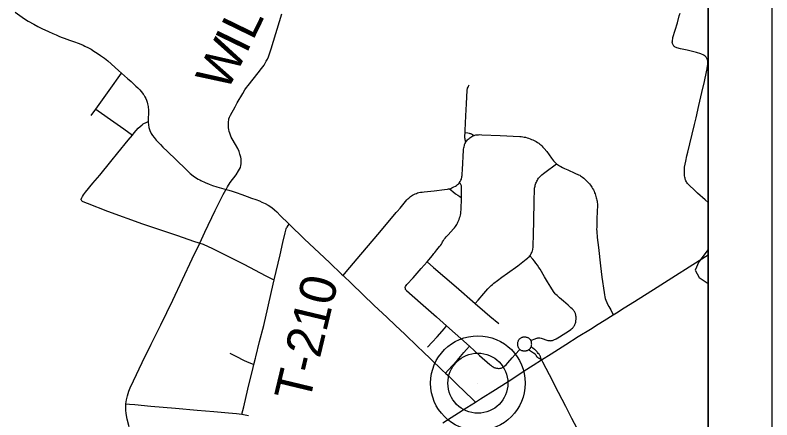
# Model space of a CAD drawing. Extents: x 0 to 41.6, y 0 to 22.
# Drawn here: x 7.81 to 9, y 16.576 to 17.212 of the extents above; entities that cross this region are included whole.
import ezdxf

# ---------------------------------------------------------------- set-up
doc = ezdxf.new("R2010")
doc.units = 0
for name, color, linetype in [('BR_P_Brg_Centerline', 7, 'Continuous'), ('BR_P_Sub_Deep_Object', 7, 'Continuous'), ('BR_P_Sub_Foot_Object', 7, 'Continuous'), ('BR_P_Sub_Object', 7, 'Continuous'), ('GM_X_Corporation', 7, 'Continuous'), ('GM_X_County_Road', 7, 'Continuous'), ('GM_X_Township_Road', 7, 'Continuous'), ('GM_X_Unincorporated', 7, 'Continuous'), ('GM_X_US_Route', 7, 'Continuous'), ('PF_X_Ground_Line', 7, 'Continuous')]:
    doc.layers.add(name, color=color, linetype=linetype)

msp = doc.modelspace()

# ---------------------------------------------------------------- linework, layer by layer
at = {"layer": 'BR_P_Brg_Centerline'}
msp.add_line((8.5378, 16.6338), (8.5378, 16.6338), dxfattribs=at)
at = {"layer": 'BR_P_Sub_Object'}
for p, q in [((9, 21), (9, 14)), ((8.9, 20.9), (8.9, 14.1))]:
    msp.add_line(p, q, dxfattribs=at)
at = {"layer": 'GM_X_Corporation'}
msp.add_lwpolyline([(8.9, 14.1), (8.9, 17.5891)], dxfattribs=at)
at = {"layer": 'GM_X_County_Road'}
for points in [[(8.1419, 16.9379), (8.1443, 16.9422), (8.1484, 16.9488), (8.1576, 16.9611), (8.1616, 16.9672), (8.1644, 16.9727), (8.1652, 16.9754), (8.1657, 16.9784), (8.1658, 16.9811), (8.1657, 16.9836), (8.1654, 16.9862), (8.1649, 16.9889), (8.1637, 16.9936), (8.1624, 16.9976), (8.1602, 17.0026), (8.1569, 17.0085), (8.1515, 17.0176), (8.1501, 17.0204), (8.1488, 17.0233), (8.1477, 17.0265), (8.1469, 17.0293), (8.1463, 17.0322), (8.1459, 17.0348), (8.1457, 17.0372), (8.1456, 17.0399), (8.1457, 17.0424), (8.1459, 17.0449), (8.1461, 17.0467), (8.1465, 17.0487), (8.1474, 17.0517), (8.1487, 17.0547), (8.156, 17.0677), (8.1596, 17.0742), (8.1681, 17.0889), (8.1715, 17.0946), (8.1739, 17.0983), (8.1764, 17.1013), (8.1925, 17.1214), (8.1976, 17.1278), (8.2016, 17.1334), (8.2051, 17.1394), (8.207, 17.1429), (8.2085, 17.1463), (8.2129, 17.1591), (8.2296, 17.2139)], [(8.1004, 16.8539), (8.1084, 16.8712), (8.1245, 16.9049), (8.1374, 16.9299), (8.1416, 16.9374), (8.1419, 16.9379)], [(7.9844, 16.6011), (7.9848, 16.6045), (7.9853, 16.6078), (7.9867, 16.6139), (7.989, 16.621), (7.9911, 16.6262), (7.9961, 16.6375), (8.0101, 16.6665), (8.0242, 16.6952), (8.0392, 16.7254), (8.0581, 16.7644), (8.0888, 16.829), (8.1004, 16.8539)], [(7.9894, 16.5654), (7.9865, 16.5774), (7.9848, 16.5859), (7.9842, 16.5914), (7.9842, 16.595), (7.9842, 16.5975), (7.9844, 16.6011)]]:
    msp.add_lwpolyline(points, dxfattribs=at)
at = {"layer": 'GM_X_Township_Road'}
for p, q in [((7.93, 17.0541), (7.9372, 17.0642)), ((8.4887, 16.7236), (8.5245, 16.6917)), ((8.1669, 16.5849), (8.1772, 16.5831))]:
    msp.add_line(p, q, dxfattribs=at)
for points in [[(7.8103, 17.2162), (7.8249, 17.2061), (7.831, 17.2024), (7.8394, 17.1974), (7.8459, 17.1941), (7.8523, 17.1908), (7.8626, 17.1859), (7.8695, 17.1829), (7.8748, 17.1806), (7.88, 17.1784), (7.8841, 17.1769), (7.8876, 17.1756), (7.8915, 17.1741), (7.8956, 17.1726), (7.9002, 17.171), (7.9038, 17.1698), (7.9093, 17.1678), (7.9137, 17.1661), (7.9174, 17.1645), (7.92, 17.1633), (7.9256, 17.1604), (7.9297, 17.1581), (7.9342, 17.1554), (7.9394, 17.1522), (7.9447, 17.1486), (7.9507, 17.1441), (7.9558, 17.1398), (7.9728, 17.1247), (7.9775, 17.1205)], [(8.9, 16.9177), (8.8953, 16.9217), (8.8831, 16.9322), (8.8776, 16.9372), (8.8705, 16.9441), (8.8673, 16.9475), (8.8663, 16.9487), (8.8656, 16.9498), (8.865, 16.9513), (8.8644, 16.9529), (8.8639, 16.9543), (8.8636, 16.9557), (8.8632, 16.9575), (8.8628, 16.9595), (8.8626, 16.9615), (8.8626, 16.9644), (8.8626, 16.9693), (8.8627, 16.9711), (8.8629, 16.9731), (8.8645, 16.9822), (8.8664, 16.9907), (8.8677, 16.9967), (8.871, 17.0098), (8.8784, 17.04), (8.8808, 17.0505), (8.8852, 17.0697), (8.8884, 17.0835), (8.8899, 17.0902), (8.894, 17.1078), (8.8971, 17.1226), (8.8981, 17.1275), (8.8989, 17.1325), (8.8991, 17.1338), (8.8991, 17.1349), (8.8993, 17.1385), (8.8992, 17.14), (8.8989, 17.1416), (8.8985, 17.1427), (8.898, 17.1437), (8.8974, 17.1447), (8.8966, 17.1458), (8.8958, 17.1467), (8.8949, 17.1476), (8.8938, 17.1484), (8.8928, 17.149), (8.8881, 17.151), (8.8814, 17.1532), (8.8754, 17.1548), (8.8666, 17.1568), (8.8563, 17.159), (8.8508, 17.1604), (8.8493, 17.161), (8.8482, 17.1616), (8.847, 17.1625), (8.8461, 17.1633), (8.8454, 17.1641), (8.8447, 17.165), (8.8443, 17.166), (8.8439, 17.167), (8.8437, 17.168), (8.8435, 17.1692), (8.8436, 17.1709), (8.8438, 17.1727), (8.8441, 17.1747), (8.8445, 17.1767), (8.8481, 17.1882), (8.8514, 17.1995), (8.8544, 17.2105), (8.8556, 17.215)], [(7.9372, 17.0642), (7.9399, 17.0679), (7.9583, 17.0935), (7.9775, 17.1205)], [(7.9775, 17.1205), (7.9868, 17.1123), (7.9896, 17.11), (7.9925, 17.1074), (7.997, 17.1033), (8.0002, 17.1004), (8.0034, 17.0974), (8.0047, 17.0961), (8.0064, 17.0943), (8.0085, 17.0919), (8.0104, 17.0894), (8.0114, 17.0879), (8.0125, 17.0864), (8.014, 17.0837), (8.0155, 17.0809), (8.0167, 17.0782), (8.0178, 17.0752), (8.0186, 17.0725), (8.0195, 17.0681), (8.02, 17.062), (8.0199, 17.0559), (8.0196, 17.0514), (8.0195, 17.0475), (8.0196, 17.0448)], [(8.5176, 17.027), (8.5178, 17.0304), (8.5191, 17.0534), (8.52, 17.0724), (8.5205, 17.0836), (8.521, 17.0934), (8.5212, 17.0949), (8.5214, 17.0961), (8.5217, 17.0972), (8.5223, 17.0987), (8.5229, 17.1), (8.5243, 17.1025)], [(7.9372, 17.0642), (7.9407, 17.0617), (7.9654, 17.0441), (7.9809, 17.033), (7.9948, 17.0234)], [(7.9948, 17.0234), (7.9974, 17.0267), (8.0039, 17.0341), (8.0069, 17.037), (8.01, 17.0396), (8.0118, 17.0409), (8.0136, 17.0419), (8.0153, 17.0427), (8.0172, 17.0437), (8.0196, 17.0448)], [(8.0196, 17.0448), (8.0196, 17.0438), (8.0198, 17.0396), (8.0206, 17.0352), (8.0221, 17.0306), (8.0243, 17.026), (8.0264, 17.0225), (8.0287, 17.0194), (8.032, 17.0156), (8.0342, 17.0131), (8.0387, 17.0084), (8.0427, 17.0045), (8.0498, 16.9975), (8.0632, 16.9846), (8.0793, 16.9691), (8.0857, 16.9633), (8.0904, 16.9594), (8.0939, 16.9569), (8.0981, 16.9543), (8.1008, 16.9529), (8.1024, 16.9521), (8.1092, 16.949), (8.1153, 16.9465), (8.1208, 16.9444), (8.1275, 16.9423), (8.1349, 16.94), (8.1419, 16.9379)], [(8.5187, 17.0121), (8.5179, 17.0161), (8.5176, 17.0176), (8.5173, 17.0189), (8.5172, 17.0206), (8.5173, 17.0224), (8.5176, 17.027)], [(8.531, 17.0227), (8.5295, 17.0239), (8.5288, 17.0244), (8.528, 17.0248), (8.5271, 17.0252), (8.5258, 17.0256), (8.5245, 17.0259), (8.5219, 17.0263), (8.5176, 17.027)], [(7.9142, 16.9215), (7.9141, 16.9226), (7.9142, 16.9234), (7.9144, 16.924), (7.9149, 16.925), (7.916, 16.927), (7.9176, 16.9295), (7.9209, 16.934), (7.9325, 16.9477), (7.9436, 16.9606), (7.9607, 16.9817), (7.9719, 16.9957), (7.988, 17.0152), (7.9948, 17.0234)], [(8.5187, 17.0121), (8.5195, 17.0133), (8.5204, 17.0146), (8.5215, 17.0158), (8.5225, 17.0169), (8.524, 17.0182), (8.5254, 17.0193), (8.5267, 17.0203), (8.5284, 17.0214), (8.5296, 17.0221), (8.531, 17.0227)], [(8.531, 17.0227), (8.5318, 17.023), (8.5332, 17.0234), (8.5347, 17.0237), (8.536, 17.0238), (8.5373, 17.0239), (8.539, 17.024), (8.541, 17.0241), (8.5441, 17.024), (8.5726, 17.0226), (8.6037, 17.0213), (8.6061, 17.0211), (8.6086, 17.0208), (8.6106, 17.0204), (8.6129, 17.02), (8.6152, 17.0193), (8.6176, 17.0186), (8.6198, 17.0177), (8.6222, 17.0167), (8.6244, 17.0158), (8.6273, 17.0143), (8.6293, 17.0132), (8.6315, 17.0118), (8.6334, 17.0105), (8.6351, 17.0092), (8.6367, 17.0079), (8.6383, 17.0063), (8.6401, 17.0045), (8.6421, 17.0023), (8.646, 16.9974), (8.6533, 16.9874), (8.6568, 16.983), (8.6583, 16.9814), (8.6599, 16.9799), (8.6615, 16.9784)], [(8.5089, 16.949), (8.5098, 16.9503), (8.5106, 16.9516), (8.5112, 16.9528), (8.5118, 16.9542), (8.5122, 16.9556), (8.5125, 16.9568), (8.5128, 16.9582), (8.5131, 16.9601), (8.5133, 16.9621), (8.5135, 16.9691), (8.5153, 16.9995), (8.5154, 17.0015), (8.5157, 17.0032), (8.5161, 17.005), (8.5165, 17.0069), (8.517, 17.0084), (8.5175, 17.0098), (8.5181, 17.011), (8.5187, 17.0121)], [(8.6195, 16.8339), (8.6203, 16.8349), (8.6211, 16.8362), (8.6218, 16.8375), (8.6225, 16.8389), (8.6231, 16.8405), (8.6236, 16.8418), (8.624, 16.8435), (8.6243, 16.8449), (8.6246, 16.8467), (8.6248, 16.8486), (8.6253, 16.8684), (8.6257, 16.8876), (8.6264, 16.9205), (8.6268, 16.9372), (8.6269, 16.9388), (8.627, 16.9402), (8.6273, 16.9416), (8.6276, 16.9433), (8.6279, 16.9446), (8.6285, 16.9465), (8.6291, 16.9481), (8.6297, 16.9496), (8.6304, 16.951), (8.6313, 16.9526), (8.6323, 16.9541), (8.6333, 16.9555), (8.6342, 16.9566), (8.6354, 16.9579), (8.6368, 16.9593), (8.6386, 16.9608), (8.6411, 16.9629), (8.6495, 16.9692), (8.6549, 16.9733), (8.6615, 16.9784)], [(8.6615, 16.9784), (8.6632, 16.9771), (8.6646, 16.9762), (8.6663, 16.9751), (8.6682, 16.974), (8.6707, 16.9726), (8.6739, 16.9711), (8.679, 16.9688), (8.6904, 16.9638), (8.6961, 16.9611), (8.6979, 16.9602), (8.6992, 16.9595), (8.7006, 16.9585), (8.7024, 16.9572), (8.7043, 16.9556), (8.7086, 16.9518), (8.7103, 16.9501), (8.7119, 16.9483), (8.7133, 16.9467), (8.7148, 16.9449), (8.7159, 16.9432), (8.7171, 16.9414), (8.7182, 16.9394), (8.7194, 16.9372), (8.7204, 16.9351), (8.7213, 16.9329), (8.722, 16.9311), (8.7228, 16.929), (8.7235, 16.9269), (8.724, 16.925), (8.7245, 16.9232), (8.7249, 16.9213), (8.7252, 16.9196), (8.7254, 16.9177), (8.7256, 16.9157), (8.7257, 16.9135), (8.725, 16.8924), (8.7246, 16.8788), (8.7245, 16.8754), (8.7246, 16.8719), (8.7254, 16.8627), (8.7272, 16.8466), (8.7307, 16.8183), (8.7329, 16.8004), (8.7361, 16.7764), (8.7367, 16.7726), (8.7374, 16.7692), (8.738, 16.7668), (8.7389, 16.7641), (8.7403, 16.7606), (8.7416, 16.7579), (8.7435, 16.7544), (8.7466, 16.7487), (8.7507, 16.7413)], [(8.4932, 16.9391), (8.4952, 16.9397), (8.497, 16.9405), (8.5, 16.9419), (8.5024, 16.9433), (8.504, 16.9443), (8.5059, 16.9457), (8.5073, 16.947), (8.5081, 16.948), (8.5089, 16.949)], [(8.5119, 16.9251), (8.5122, 16.9387), (8.5123, 16.9404), (8.5122, 16.9419), (8.5121, 16.9429), (8.5119, 16.9436), (8.5116, 16.9445), (8.5112, 16.9453), (8.5104, 16.9468), (8.5089, 16.949)], [(8.1419, 16.9379), (8.1461, 16.9368), (8.1516, 16.9351), (8.158, 16.9331), (8.1669, 16.93), (8.1752, 16.927), (8.1818, 16.9246), (8.1885, 16.9223), (8.1946, 16.9199), (8.1983, 16.9183), (8.2035, 16.9159), (8.2082, 16.9132), (8.2136, 16.9096), (8.218, 16.906), (8.2215, 16.9028), (8.2276, 16.8968), (8.2402, 16.8844), (8.241, 16.8836)], [(8.3258, 16.8029), (8.3305, 16.8085), (8.3537, 16.8361), (8.3836, 16.8711), (8.4041, 16.8953), (8.4072, 16.8993), (8.4093, 16.9016), (8.41, 16.9026), (8.4109, 16.9034), (8.4154, 16.9086), (8.4261, 16.9215), (8.4276, 16.9231), (8.4292, 16.9246), (8.4306, 16.9259), (8.432, 16.927), (8.4335, 16.9281), (8.4351, 16.9291), (8.4369, 16.93), (8.439, 16.931), (8.4411, 16.9318), (8.4431, 16.9325), (8.445, 16.933), (8.4474, 16.9336), (8.4501, 16.934), (8.4535, 16.9344), (8.469, 16.9361), (8.4854, 16.9379), (8.4899, 16.9385), (8.4917, 16.9388), (8.4932, 16.9391)], [(8.4932, 16.9391), (8.4983, 16.9349), (8.5027, 16.9314), (8.5064, 16.9288), (8.5095, 16.9267), (8.5119, 16.9251)], [(7.9142, 16.9215), (7.9146, 16.9208), (7.9151, 16.9202), (7.9157, 16.9197), (7.9165, 16.9192), (7.9234, 16.9164), (7.9557, 16.904), (8.0106, 16.8842), (8.0641, 16.866), (8.0924, 16.8564), (8.0976, 16.8547), (8.1004, 16.8539)], [(8.458, 16.8244), (8.4666, 16.8345), (8.4688, 16.8374), (8.4701, 16.8392), (8.4716, 16.8412), (8.473, 16.843), (8.4777, 16.8484), (8.4791, 16.8502), (8.4804, 16.8522), (8.4815, 16.8542), (8.4824, 16.856), (8.4836, 16.858), (8.4849, 16.8598), (8.4864, 16.8617), (8.488, 16.8636), (8.491, 16.8668), (8.4996, 16.8762), (8.5011, 16.8779), (8.5024, 16.8797), (8.5046, 16.8831), (8.5057, 16.8853), (8.5065, 16.8868), (8.5074, 16.8886), (8.5082, 16.8907), (8.5091, 16.8932), (8.5098, 16.8955), (8.5104, 16.8978), (8.5109, 16.9005), (8.5112, 16.9031), (8.5113, 16.9059), (8.5119, 16.9251)], [(8.2177, 16.7959), (8.227, 16.8353), (8.2314, 16.8547), (8.2347, 16.8699), (8.2352, 16.8722), (8.2358, 16.8742), (8.2364, 16.876), (8.237, 16.8776), (8.2378, 16.879), (8.2393, 16.8812), (8.241, 16.8836)], [(8.241, 16.8836), (8.2651, 16.8602), (8.2883, 16.8386), (8.3049, 16.8227), (8.3234, 16.8052), (8.3258, 16.8029)], [(8.1004, 16.8539), (8.1057, 16.8522), (8.107, 16.8518), (8.1196, 16.8458), (8.1696, 16.8206), (8.2046, 16.8022), (8.2148, 16.7973), (8.2177, 16.7959)], [(8.4234, 16.7833), (8.4235, 16.7842), (8.4236, 16.7848), (8.424, 16.7858), (8.4249, 16.7871), (8.4263, 16.7887), (8.436, 16.7994), (8.4487, 16.8138), (8.458, 16.8244)], [(8.458, 16.8244), (8.4682, 16.8156), (8.5037, 16.7849), (8.5335, 16.759)], [(8.5335, 16.759), (8.538, 16.7642), (8.5469, 16.7745), (8.5536, 16.7818), (8.5562, 16.7845), (8.5589, 16.7871), (8.5608, 16.7888), (8.563, 16.7906), (8.5687, 16.7951), (8.5755, 16.8001), (8.5846, 16.8066), (8.6006, 16.8183), (8.606, 16.8225), (8.6137, 16.8283), (8.6157, 16.8299), (8.6167, 16.8309), (8.6183, 16.8324), (8.6195, 16.8339)], [(8.6211, 16.701), (8.6264, 16.7031), (8.6303, 16.7045), (8.6312, 16.7047), (8.6321, 16.7049), (8.6328, 16.705), (8.6336, 16.7051), (8.6344, 16.7051), (8.6352, 16.705), (8.6372, 16.7044), (8.6403, 16.7032), (8.6448, 16.7016), (8.6463, 16.7012), (8.6477, 16.7009), (8.6508, 16.7006), (8.6523, 16.7005), (8.6531, 16.7006), (8.654, 16.7006), (8.6549, 16.7008), (8.6559, 16.7011), (8.6574, 16.7017), (8.6607, 16.7032), (8.666, 16.7064), (8.672, 16.7102), (8.6803, 16.7155), (8.6838, 16.718), (8.6851, 16.7191), (8.6865, 16.7202), (8.6874, 16.7212), (8.6882, 16.7222), (8.6886, 16.7228), (8.6892, 16.7236), (8.6897, 16.7245), (8.6904, 16.726), (8.6911, 16.7279), (8.6916, 16.7298), (8.6918, 16.7308), (8.692, 16.7317), (8.6923, 16.7341), (8.6923, 16.7355), (8.6923, 16.7367), (8.6921, 16.7382), (8.6919, 16.7395), (8.6916, 16.7411), (8.6914, 16.7421), (8.6911, 16.7431), (8.6906, 16.7441), (8.6901, 16.7453), (8.6895, 16.7464), (8.6887, 16.7475), (8.6879, 16.7484), (8.6872, 16.7493), (8.6858, 16.7506), (8.6841, 16.7522), (8.6796, 16.7562), (8.6722, 16.7628), (8.6661, 16.768), (8.6624, 16.7713), (8.6605, 16.7731), (8.6594, 16.7742), (8.6583, 16.7755), (8.6575, 16.7764), (8.6567, 16.7775), (8.6523, 16.7843), (8.6473, 16.7927), (8.6425, 16.8009), (8.6356, 16.8126), (8.6335, 16.8157), (8.6313, 16.819), (8.6291, 16.822), (8.6266, 16.8252), (8.624, 16.8284), (8.6195, 16.8339)], [(8.3258, 16.8029), (8.3391, 16.7903), (8.3749, 16.7558), (8.3944, 16.7376), (8.4084, 16.7245), (8.4227, 16.7108), (8.4298, 16.704), (8.4366, 16.6976), (8.4428, 16.6916), (8.4518, 16.6831), (8.4634, 16.6719), (8.4823, 16.6539), (8.487, 16.6496)], [(8.1887, 16.6749), (8.1947, 16.6994), (8.2011, 16.7246), (8.2075, 16.7519), (8.2135, 16.7776), (8.2177, 16.7959)], [(8.4234, 16.7833), (8.4235, 16.7826), (8.4237, 16.7816), (8.4243, 16.7805), (8.4255, 16.7793), (8.4475, 16.76), (8.4728, 16.7378), (8.4887, 16.7236)], [(8.5335, 16.759), (8.5488, 16.746), (8.5568, 16.7392), (8.5705, 16.7276)], [(8.4586, 16.6903), (8.4657, 16.698), (8.4736, 16.7067), (8.4854, 16.7198), (8.4887, 16.7236)], [(8.6036, 16.6868), (8.6032, 16.6873), (8.6027, 16.6879), (8.6022, 16.6886), (8.6018, 16.6893), (8.6014, 16.6901), (8.6011, 16.6909), (8.6007, 16.6918), (8.6006, 16.6927), (8.6005, 16.6936), (8.6004, 16.6945), (8.6004, 16.6956), (8.6005, 16.6965), (8.6006, 16.6974), (8.6007, 16.6983), (8.601, 16.6994), (8.6014, 16.7004), (8.6018, 16.7011), (8.6023, 16.7019), (8.6027, 16.7025), (8.6033, 16.7032), (8.6037, 16.7037), (8.6043, 16.7042), (8.6049, 16.7046), (8.6057, 16.7051), (8.6065, 16.7055), (8.6074, 16.7058), (8.6083, 16.7061), (8.6092, 16.7063), (8.6101, 16.7064), (8.611, 16.7065), (8.6119, 16.7065), (8.6129, 16.7064), (8.6138, 16.7062), (8.6148, 16.706), (8.6156, 16.7057), (8.6164, 16.7054), (8.6172, 16.705), (8.6179, 16.7045), (8.6186, 16.704), (8.6192, 16.7036), (8.6196, 16.7031), (8.6203, 16.7024), (8.6206, 16.7018), (8.6211, 16.701)], [(8.6217, 16.6914), (8.6219, 16.692), (8.6221, 16.6927), (8.6222, 16.6934), (8.6223, 16.6942), (8.6224, 16.6952), (8.6223, 16.6962), (8.6222, 16.6973), (8.6221, 16.6983), (8.6219, 16.6992), (8.6216, 16.7), (8.6211, 16.701)], [(8.1476, 16.6811), (8.1574, 16.676), (8.1701, 16.6695), (8.1778, 16.6662), (8.1817, 16.6647), (8.1856, 16.6632)], [(8.487, 16.6496), (8.4913, 16.6544), (8.505, 16.6696), (8.5158, 16.6817), (8.5201, 16.6866), (8.5245, 16.6917)], [(8.5245, 16.6917), (8.5406, 16.6775), (8.5568, 16.6629), (8.5582, 16.6618), (8.5597, 16.6606), (8.5608, 16.6599), (8.5618, 16.6593), (8.5632, 16.6586), (8.5644, 16.6581), (8.5657, 16.6577), (8.5672, 16.6573), (8.5685, 16.6571), (8.5701, 16.657), (8.5714, 16.657), (8.5726, 16.6571), (8.5735, 16.6573), (8.5744, 16.6575), (8.5755, 16.6579), (8.5766, 16.6583), (8.5777, 16.6589), (8.5784, 16.6593), (8.5793, 16.66), (8.5804, 16.661), (8.5821, 16.6626), (8.585, 16.6658), (8.5919, 16.6738), (8.5965, 16.6789), (8.6036, 16.6868)], [(8.6036, 16.6868), (8.6046, 16.6861), (8.6055, 16.6857), (8.6064, 16.6853), (8.6071, 16.685), (8.6079, 16.6849), (8.6086, 16.6847), (8.6092, 16.6847), (8.6101, 16.6846), (8.6109, 16.6845), (8.6121, 16.6846), (8.6129, 16.6847), (8.6136, 16.6847), (8.6144, 16.6849), (8.6156, 16.6853), (8.6162, 16.6855), (8.6173, 16.6861)], [(8.6173, 16.6861), (8.6179, 16.6865), (8.6184, 16.6869), (8.619, 16.6874), (8.6195, 16.6879), (8.6199, 16.6884), (8.6203, 16.6889), (8.6206, 16.6895), (8.621, 16.69), (8.6217, 16.6914)], [(8.6378, 16.6703), (8.6342, 16.6723), (8.6333, 16.6729), (8.6325, 16.6735), (8.6317, 16.6743), (8.6311, 16.6751), (8.6296, 16.6771), (8.6287, 16.6782), (8.6277, 16.6792), (8.6251, 16.6811), (8.6203, 16.6842), (8.6173, 16.6861)], [(8.6378, 16.6703), (8.6365, 16.6744), (8.6361, 16.6757), (8.6357, 16.6766), (8.6353, 16.6773), (8.6339, 16.6792), (8.6328, 16.6806), (8.6317, 16.6819), (8.631, 16.6828), (8.6304, 16.6834), (8.6297, 16.6841), (8.6289, 16.6849), (8.6278, 16.6859), (8.6267, 16.6869), (8.6244, 16.6889), (8.6217, 16.6914)], [(8.1856, 16.6632), (8.1882, 16.6729), (8.1887, 16.6749)], [(8.6378, 16.6703), (8.6395, 16.6672), (8.6499, 16.6474), (8.664, 16.6198), (8.6754, 16.5976), (8.6849, 16.579), (8.6979, 16.5541)], [(8.1669, 16.5849), (8.1696, 16.5968), (8.1759, 16.6246), (8.1843, 16.6583), (8.1856, 16.6632)], [(8.487, 16.6496), (8.491, 16.646), (8.5043, 16.6329), (8.5179, 16.6199), (8.5293, 16.6088), (8.5341, 16.6042)], [(7.9844, 16.6011), (7.9902, 16.6007), (7.9983, 16.6001), (8.0235, 16.5978), (8.0622, 16.5946), (8.0966, 16.5916), (8.1226, 16.5893), (8.1456, 16.5872), (8.1585, 16.5859), (8.1669, 16.5849)]]:
    msp.add_lwpolyline(points, dxfattribs=at)
at = {"layer": 'GM_X_Unincorporated'}
for radius in [0.0744, 0.0472]:
    msp.add_circle((8.5378, 16.6338), radius, dxfattribs=at)
at = {"layer": 'GM_X_US_Route'}
for points in [[(8.7559, 16.7445), (8.768, 16.7522), (8.7838, 16.7621), (8.8195, 16.7846), (8.8426, 16.7992), (8.8758, 16.82), (8.9, 16.8353)], [(8.4826, 16.5713), (8.5202, 16.5954), (8.5341, 16.6042), (8.5418, 16.609), (8.5654, 16.624), (8.5911, 16.6403), (8.6108, 16.6532), (8.6249, 16.6622), (8.6378, 16.6703), (8.653, 16.6799), (8.6762, 16.6946), (8.6957, 16.7069), (8.7148, 16.7188), (8.727, 16.7264), (8.7365, 16.7324), (8.7507, 16.7413), (8.7559, 16.7445)]]:
    msp.add_lwpolyline(points, dxfattribs=at)
at = {"layer": 'PF_X_Ground_Line'}
msp.add_lwpolyline([(8.9, 16.8438), (8.8851, 16.8242), (8.8796, 16.8114), (8.8855, 16.7999), (8.9, 16.7904)], dxfattribs=at)

# ---------------------------------------------------------------- texts
at = {"layer": 'BR_P_Sub_Deep_Object'}
msp.add_text('T-210', height=0.05682, rotation=76.5041, dxfattribs=at).set_placement((8.2725, 16.6018))
at = {"layer": 'BR_P_Sub_Foot_Object'}
for s, rotation, p in [('L', 64.0521, (8.184, 17.1707)), ('I', 64.1122, (8.1738, 17.1498)), ('W', 62.716, (8.1429, 17.0899))]:
    msp.add_text(s, height=0.0568, rotation=rotation, dxfattribs=at).set_placement(p)

doc.saveas('drawing.dxf')
